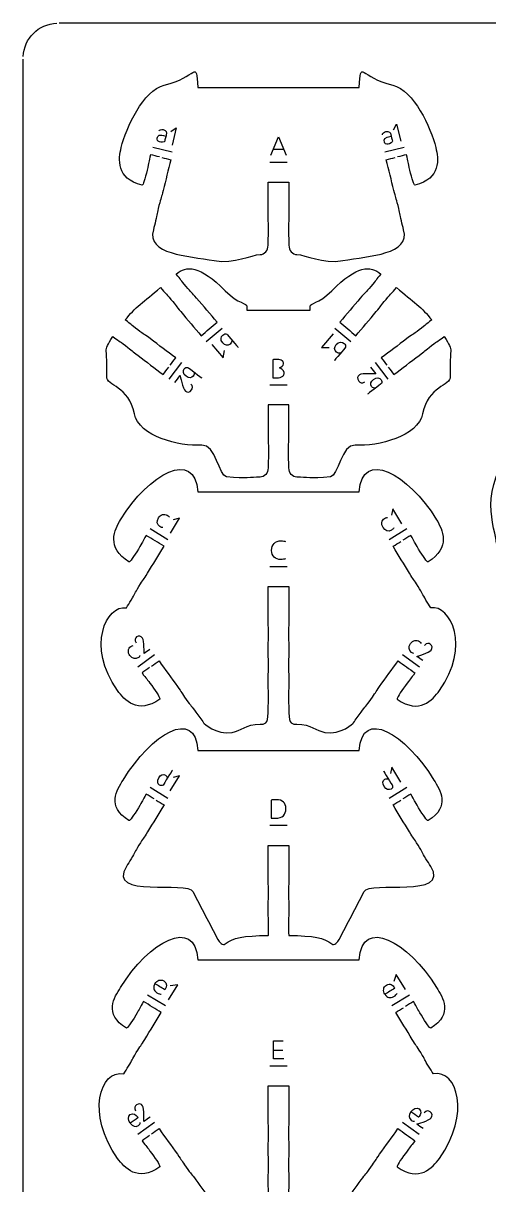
# Model space of a CAD drawing. Extents: x 0 to 200, y 0 to 300.
# Drawn here: x 0.1 to 67.2, y 132.7 to 300.1 of the extents above; entities that cross this region are included whole.
import ezdxf

# ---------------------------------------------------------------- set-up
doc = ezdxf.new("R2010")
doc.units = 0
doc.header["$MEASUREMENT"] = 0
doc.layers.add('DEFAULT', color=7, linetype='CONTINUOUS')

msp = doc.modelspace()

# ---------------------------------------------------------------- linework, layer by layer
at = {"layer": 'DEFAULT', "color": 1}
for points in [[(194.92, 300.1), (5.28, 300.1)], [(0.1, 5.28), (0.1, 294.92)]]:
    msp.add_lwpolyline(points, dxfattribs=at)
at = {"layer": 'DEFAULT', "color": 7}
for points in [[(21.37, 284.49), (22.15, 285), (21.54, 282.54)], [(53.45, 284.75), (53.9, 285.57), (54.5, 283.11)], [(35.79, 281.08), (36.88, 283.71), (37.99, 281.08)], [(21.56, 281.51), (18.78, 282.2)], [(37.64, 281.9), (36.13, 281.9)], [(55, 282.2), (52.22, 281.51)], [(35.64, 280.08), (38.14, 280.08)], [(26.47, 254.21), (28.76, 256.15)], [(44.74, 255.3), (43.1, 253.37), (44.19, 253.35)], [(45.01, 256.15), (47.3, 254.21)], [(27.26, 253.8), (28.9, 251.87), (29.1, 252.94)], [(21.14, 248.79), (22.95, 251.19)], [(50.82, 251.19), (52.63, 248.79)], [(35.64, 247.97), (38.14, 247.97)], [(54.67, 227.94), (53.35, 230.1), (53.17, 229.18)], [(21.3, 226.6), (22.62, 228.76), (21.72, 228.5)], [(20.96, 225.63), (18.4, 227.2)], [(55.38, 227.2), (52.82, 225.63)], [(35.64, 221.8), (38.14, 221.8)], [(16.59, 207.33), (19.03, 209.08)], [(54.75, 209.08), (57.19, 207.33)], [(54.53, 190.7), (53.2, 192.86), (53.02, 191.94)], [(21.28, 189.45), (22.6, 191.61), (21.71, 191.36)], [(20.96, 188.34), (18.4, 189.91)], [(55.37, 189.91), (52.81, 188.34)], [(35.64, 184.49), (38.14, 184.49)], [(55.18, 160.81), (53.86, 162.98), (53.5, 161.95)], [(21.05, 159.31), (22.37, 161.47), (21.29, 161.33)], [(20.58, 158.43), (18.02, 159.99)], [(55.76, 159.99), (53.2, 158.43)], [(37.63, 150.79), (36.15, 150.79), (36.15, 153.42), (37.57, 153.42)], [(37.51, 152.02), (36.15, 152.02)], [(35.64, 149.79), (38.14, 149.79)], [(19.03, 141.64), (16.59, 139.89)], [(57.18, 139.89), (54.75, 141.64)]]:
    msp.add_lwpolyline(points, dxfattribs=at)
at = {"layer": 'DEFAULT', "color": 1}
msp.add_open_spline([(0.1, 295.28), (0.2, 297.9), (2.3, 300), (4.93, 300.1)], degree=3, dxfattribs=at)
for points, knots in [([(19.73, 280.83), (19.3, 280.93), (18.88, 281.04), (18.45, 281.15), (18.17, 280.03), (18.26, 280.14), (17.96, 278.92), (17.66, 277.69), (17.38, 276.72), (17.22, 276.75), (13.44, 277.69), (13.82, 280.58), (14.22, 282.18), (14.94, 285.05), (17.39, 290.48), (20.42, 291.17), (25.17, 292.25), (25.01, 295.05), (25.25, 290.83), (33.01, 290.83), (40.77, 290.83), (48.52, 290.83), (48.77, 295.05), (48.6, 292.25), (53.35, 291.17), (56.38, 290.48), (58.84, 285.05), (59.55, 282.18), (59.95, 280.58), (60.34, 277.69), (56.55, 276.75), (56.4, 276.72), (56.12, 277.69), (55.81, 278.92), (55.51, 280.14), (55.6, 280.03), (55.33, 281.15), (54.9, 281.04), (54.47, 280.93), (54.04, 280.83)], [0, 0, 0, 0, 3.749613, 3.749613, 3.749613, 4.749613, 4.749613, 4.749613, 5.749613, 5.749613, 5.749613, 6.749613, 6.749613, 6.749613, 7.749613, 7.749613, 7.749613, 8.749613, 8.749613, 8.749613, 74.709613, 74.709613, 74.709613, 75.709613, 75.709613, 75.709613, 76.709613, 76.709613, 76.709613, 77.709613, 77.709613, 77.709613, 78.709613, 78.709613, 78.709613, 79.709613, 79.709613, 79.709613, 83.459227, 83.459227, 83.459227, 83.459227]), ([(68.31, 225.14), (67.77, 228.85), (65.43, 233.36), (72.37, 241.02), (79.42, 248.8), (78.65, 249.85), (82.12, 253.83), (85.59, 257.8), (88.68, 261.32), (90.46, 267.31), (90.95, 268.95), (88.35, 271.5), (86.56, 275.93), (85.4, 278.81), (84.03, 281.84), (82.5, 284.72), (81.49, 286.62), (83.11, 289.47), (85.66, 290.82), (86.19, 289.81), (86.19, 289.95), (86.78, 288.84), (87.37, 287.72), (87.26, 287.8), (87.79, 286.8), (88.5, 285.46), (89.22, 284.12), (89.93, 282.78), (90.32, 282.99), (90.71, 283.2), (91.1, 283.4)], [0, 0, 0, 0, 1, 1, 1, 2, 2, 2, 3, 3, 3, 4, 4, 4, 5, 5, 5, 6, 6, 6, 7, 7, 7, 8, 8, 8, 20.892944, 20.892944, 20.892944, 24.64177, 24.64177, 24.64177, 24.64177]), ([(20.07, 280.74), (20.5, 280.64), (20.93, 280.53), (21.36, 280.42), (21, 278.95), (20.63, 277.48), (20.27, 276), (20, 274.9), (19.97, 275.04), (19.66, 273.81), (19.36, 272.58), (19.45, 272.69), (19.18, 271.59), (19.08, 271.17), (18.97, 270.75), (18.86, 270.33), (17.84, 266.77), (23.74, 266.57), (27.62, 265.88), (30.54, 265.37), (33, 266.75), (34.23, 266.75), (34.87, 266.75), (35.39, 267.35), (35.39, 268.09), (35.39, 269.22), (35.45, 269.09), (35.45, 270.35), (35.45, 271.62), (35.39, 271.49), (35.39, 272.63), (35.39, 274.15), (35.39, 275.66), (35.39, 277.18), (36.39, 277.18), (37.39, 277.18), (38.39, 277.18), (38.39, 275.66), (38.39, 274.15), (38.39, 272.63), (38.39, 271.49), (38.32, 271.62), (38.32, 270.35), (38.32, 269.09), (38.39, 269.22), (38.39, 268.09), (38.39, 267.35), (38.91, 266.75), (39.55, 266.75), (40.78, 266.75), (43.23, 265.37), (46.15, 265.88), (50.04, 266.57), (55.93, 266.77), (54.91, 270.33), (54.81, 270.75), (54.7, 271.17), (54.59, 271.59), (54.32, 272.69), (54.41, 272.58), (54.11, 273.81), (53.81, 275.04), (53.78, 274.9), (53.51, 276), (53.14, 277.48), (52.78, 278.95), (52.42, 280.42), (52.85, 280.53), (53.27, 280.63), (53.7, 280.74)], [0, 0, 0, 0, 3.752026, 3.752026, 3.752026, 16.657413, 16.657413, 16.657413, 17.657413, 17.657413, 17.657413, 18.657413, 18.657413, 18.657413, 22.358507, 22.358507, 22.358507, 23.358507, 23.358507, 23.358507, 24.358507, 24.358507, 24.358507, 25.358507, 25.358507, 25.358507, 26.358507, 26.358507, 26.358507, 27.358507, 27.358507, 27.358507, 40.258507, 40.258507, 40.258507, 48.758507, 48.758507, 48.758507, 61.648507, 61.648507, 61.648507, 62.648507, 62.648507, 62.648507, 63.648507, 63.648507, 63.648507, 64.648507, 64.648507, 64.648507, 65.648507, 65.648507, 65.648507, 66.648507, 66.648507, 66.648507, 70.349601, 70.349601, 70.349601, 71.349601, 71.349601, 71.349601, 72.349601, 72.349601, 72.349601, 85.254988, 85.254988, 85.254988, 89.004601, 89.004601, 89.004601, 89.004601]), ([(21.27, 250.79), (21.54, 251.15), (21.8, 251.5), (22.07, 251.85), (20.86, 252.77), (19.65, 253.68), (18.44, 254.6), (17.53, 255.28), (17.59, 255.16), (16.59, 255.91), (15.57, 256.67), (15.71, 256.65), (14.81, 257.33), (16.13, 259.08), (17.54, 260.01), (19.86, 261.98), (20.6, 261.12), (20.56, 261.26), (21.38, 260.29), (22.2, 259.33), (22.07, 259.38), (22.81, 258.52), (23.79, 257.36), (24.77, 256.21), (25.75, 255.05), (26.52, 255.7), (27.28, 256.35), (28.04, 256.99), (27.06, 258.15), (26.08, 259.31), (25.09, 260.46), (24.36, 261.33), (24.39, 261.2), (23.57, 262.15), (22.75, 263.12), (22.89, 263.06), (22.15, 263.93), (23.63, 265.21), (25.51, 265.24), (29.22, 261.53), (31.13, 259.61), (32.34, 259.77), (32.34, 259.27), (32.34, 259.1), (32.34, 258.92), (32.34, 258.75), (35.37, 258.75), (38.4, 258.75), (41.43, 258.75), (41.43, 258.92), (41.43, 259.1), (41.43, 259.27), (41.43, 259.77), (42.63, 259.61), (44.55, 261.53), (48.26, 265.24), (50.13, 265.21), (51.62, 263.93), (50.88, 263.06), (51.02, 263.12), (50.2, 262.15), (49.38, 261.2), (49.41, 261.33), (48.67, 260.46), (47.69, 259.31), (46.71, 258.15), (45.73, 256.99), (46.49, 256.35), (47.25, 255.7), (48.02, 255.05), (49, 256.21), (49.98, 257.36), (50.96, 258.52), (51.7, 259.38), (51.57, 259.33), (52.39, 260.29), (53.21, 261.26), (53.17, 261.12), (53.91, 261.98), (56.23, 260.01), (57.64, 259.08), (58.96, 257.33), (58.06, 256.65), (58.2, 256.67), (57.18, 255.91), (56.18, 255.16), (56.24, 255.28), (55.33, 254.6), (54.12, 253.68), (52.91, 252.77), (51.7, 251.85), (51.97, 251.5), (52.23, 251.15), (52.5, 250.8)], [0, 0, 0, 0, 3.762034, 3.762034, 3.762034, 16.670109, 16.670109, 16.670109, 17.670109, 17.670109, 17.670109, 18.670109, 18.670109, 18.670109, 19.670109, 19.670109, 19.670109, 20.670109, 20.670109, 20.670109, 21.670109, 21.670109, 21.670109, 34.560218, 34.560218, 34.560218, 43.059653, 43.059653, 43.059653, 55.957381, 55.957381, 55.957381, 56.957381, 56.957381, 56.957381, 57.957381, 57.957381, 57.957381, 58.957381, 58.957381, 58.957381, 59.957381, 59.957381, 59.957381, 61.427381, 61.427381, 61.427381, 87.207381, 87.207381, 87.207381, 88.677381, 88.677381, 88.677381, 89.677381, 89.677381, 89.677381, 90.677381, 90.677381, 90.677381, 91.677381, 91.677381, 91.677381, 92.677381, 92.677381, 92.677381, 105.57511, 105.57511, 105.57511, 114.082172, 114.082172, 114.082172, 126.97228, 126.97228, 126.97228, 127.97228, 127.97228, 127.97228, 128.97228, 128.97228, 128.97228, 129.97228, 129.97228, 129.97228, 130.97228, 130.97228, 130.97228, 131.97228, 131.97228, 131.97228, 144.872377, 144.872377, 144.872377, 148.620403, 148.620403, 148.620403, 148.620403]), ([(52.71, 250.51), (52.98, 250.16), (53.24, 249.81), (53.51, 249.46), (54.72, 250.37), (55.93, 251.29), (57.14, 252.2), (58.05, 252.88), (57.91, 252.86), (58.92, 253.62), (59.92, 254.38), (59.86, 254.26), (60.77, 254.94), (62.32, 252.52), (61.42, 253.54), (61.64, 249.16), (61.71, 247.85), (58.44, 247.77), (57.65, 243.81), (57, 240.53), (51.22, 239.06), (47.94, 239.28), (45.98, 239.42), (45.45, 234.8), (44.39, 234.7), (41.39, 234.42), (40.99, 234.67), (39.54, 234.67), (38.9, 234.67), (38.38, 235.27), (38.38, 236), (38.38, 237.14), (38.32, 237.01), (38.32, 238.28), (38.32, 239.54), (38.38, 239.41), (38.38, 240.56), (38.38, 242.07), (38.38, 243.58), (38.38, 245.1), (37.38, 245.1), (36.38, 245.1), (35.39, 245.1), (35.39, 243.58), (35.39, 242.07), (35.39, 240.55), (35.39, 239.41), (35.45, 239.54), (35.45, 238.28), (35.45, 237.01), (35.39, 237.14), (35.39, 236), (35.39, 235.27), (34.87, 234.67), (34.22, 234.67), (32.77, 234.67), (32.38, 234.42), (29.39, 234.7), (28.33, 234.8), (27.8, 239.42), (25.83, 239.28), (22.56, 239.06), (16.77, 240.53), (16.12, 243.81), (15.33, 247.77), (12.06, 247.85), (12.13, 249.16), (12.35, 253.54), (11.45, 252.52), (13, 254.94), (13.91, 254.26), (13.84, 254.38), (14.85, 253.62), (15.86, 252.86), (15.72, 252.88), (16.64, 252.2), (17.84, 251.29), (19.05, 250.37), (20.26, 249.46), (20.53, 249.81), (20.79, 250.16), (21.06, 250.51)], [0, 0, 0, 0, 3.762034, 3.762034, 3.762034, 16.654156, 16.654156, 16.654156, 17.654156, 17.654156, 17.654156, 18.654156, 18.654156, 18.654156, 19.654156, 19.654156, 19.654156, 20.654156, 20.654156, 20.654156, 21.654156, 21.654156, 21.654156, 22.654156, 22.654156, 22.654156, 23.654156, 23.654156, 23.654156, 24.654156, 24.654156, 24.654156, 25.654156, 25.654156, 25.654156, 26.654156, 26.654156, 26.654156, 39.534156, 39.534156, 39.534156, 48.034156, 48.034156, 48.034156, 60.924156, 60.924156, 60.924156, 61.924156, 61.924156, 61.924156, 62.924156, 62.924156, 62.924156, 63.924156, 63.924156, 63.924156, 64.924156, 64.924156, 64.924156, 65.924156, 65.924156, 65.924156, 66.924156, 66.924156, 66.924156, 67.924156, 67.924156, 67.924156, 68.924156, 68.924156, 68.924156, 69.924156, 69.924156, 69.924156, 70.924156, 70.924156, 70.924156, 83.816277, 83.816277, 83.816277, 87.564303, 87.564303, 87.564303, 87.564303]), ([(18.31, 207.21), (17.95, 206.95), (17.59, 206.7), (17.23, 206.44), (17.9, 205.51), (17.87, 205.65), (18.61, 204.62), (19.35, 203.6), (19.91, 202.76), (19.78, 202.66), (16.61, 200.39), (14.66, 202.55), (13.7, 203.9), (9.15, 210.24), (12.09, 216.29), (14.96, 215.82), (15.19, 216.19), (15.41, 216.56), (15.64, 216.93), (16.23, 217.9), (16.11, 217.83), (16.77, 218.91), (17.43, 219.98), (17.42, 219.84), (18.01, 220.81), (18.8, 222.11), (19.59, 223.4), (20.39, 224.69), (19.53, 225.22), (18.68, 225.74), (17.83, 226.26), (17.23, 225.29), (17.35, 225.36), (16.69, 224.29), (16.04, 223.21), (15.47, 222.37), (15.34, 222.45), (12.01, 224.48), (13.25, 227.12), (14.12, 228.53), (18.19, 235.19), (24.89, 238.78), (25.25, 232.53), (33.01, 232.53), (40.77, 232.53), (48.53, 232.53), (48.89, 238.78), (55.59, 235.19), (59.66, 228.53), (60.53, 227.12), (61.77, 224.48), (58.44, 222.45), (58.31, 222.37), (57.74, 223.21), (57.08, 224.29), (56.43, 225.36), (56.54, 225.29), (55.95, 226.26), (55.58, 226.03), (55.2, 225.8), (54.82, 225.57)], [0, 0, 0, 0, 3.75481, 3.75481, 3.75481, 4.75481, 4.75481, 4.75481, 5.75481, 5.75481, 5.75481, 6.75481, 6.75481, 6.75481, 7.75481, 7.75481, 7.75481, 11.449049, 11.449049, 11.449049, 12.449049, 12.449049, 12.449049, 13.449049, 13.449049, 13.449049, 26.344509, 26.344509, 26.344509, 34.846045, 34.846045, 34.846045, 35.846045, 35.846045, 35.846045, 36.846045, 36.846045, 36.846045, 37.846045, 37.846045, 37.846045, 38.846045, 38.846045, 38.846045, 104.816045, 104.816045, 104.816045, 105.816045, 105.816045, 105.816045, 106.816045, 106.816045, 106.816045, 107.816045, 107.816045, 107.816045, 108.816045, 108.816045, 108.816045, 112.56859, 112.56859, 112.56859, 112.56859]), ([(18.59, 207.42), (18.95, 207.67), (19.31, 207.93), (19.67, 208.18), (20.55, 206.95), (21.44, 205.72), (22.32, 204.49), (22.99, 203.56), (22.86, 203.63), (23.6, 202.6), (24.33, 201.57), (24.31, 201.71), (24.99, 200.79), (25.36, 200.28), (25.73, 199.76), (26.1, 199.24), (26.1, 199.24), (27.81, 197.46), (30.23, 197.87), (31.44, 198.07), (32.21, 199.05), (34.22, 199.05), (34.87, 199.05), (35.39, 199.05), (35.39, 200.68), (35.39, 201.82), (35.45, 201.69), (35.45, 202.96), (35.45, 204.22), (35.39, 204.1), (35.39, 205.24), (35.39, 206.37), (35.45, 206.24), (35.45, 207.5), (35.45, 208.77), (35.39, 208.65), (35.39, 209.78), (35.39, 210.91), (35.45, 210.79), (35.45, 212.05), (35.45, 213.31), (35.39, 213.19), (35.39, 214.33), (35.39, 215.84), (35.39, 217.36), (35.39, 218.88), (36.39, 218.88), (37.39, 218.88), (38.39, 218.88), (38.39, 217.36), (38.39, 215.84), (38.39, 214.33), (38.39, 213.19), (38.32, 213.31), (38.32, 212.05), (38.32, 210.79), (38.39, 210.91), (38.39, 209.78), (38.39, 208.65), (38.32, 208.77), (38.32, 207.5), (38.32, 206.24), (38.39, 206.37), (38.39, 205.24), (38.39, 204.1), (38.32, 204.22), (38.32, 202.96), (38.32, 201.69), (38.39, 201.82), (38.39, 200.68), (38.39, 199.05), (38.91, 199.05), (39.55, 199.05), (41.56, 199.05), (42.34, 198.07), (43.55, 197.87), (45.97, 197.46), (47.68, 199.24), (47.68, 199.24), (48.05, 199.76), (48.42, 200.28), (48.79, 200.79), (49.46, 201.71), (49.45, 201.57), (50.18, 202.6), (50.92, 203.63), (50.79, 203.56), (51.46, 204.49), (52.34, 205.72), (53.23, 206.95), (54.11, 208.18), (54.92, 207.6), (55.74, 207.02), (56.55, 206.44), (55.88, 205.51), (55.91, 205.65), (55.17, 204.62), (54.43, 203.6), (53.87, 202.76), (54, 202.66), (57.17, 200.39), (59.12, 202.55), (60.08, 203.9), (64.63, 210.24), (61.68, 216.29), (58.82, 215.82), (58.59, 216.19), (58.37, 216.56), (58.14, 216.93), (57.55, 217.9), (57.67, 217.83), (57.01, 218.91), (56.35, 219.98), (56.36, 219.84), (55.77, 220.81), (54.98, 222.11), (54.19, 223.4), (53.39, 224.69), (53.77, 224.92), (54.15, 225.16), (54.52, 225.39)], [0, 0, 0, 0, 3.748987, 3.748987, 3.748987, 16.639731, 16.639731, 16.639731, 17.639731, 17.639731, 17.639731, 18.639731, 18.639731, 18.639731, 24.059196, 24.059196, 24.059196, 25.059196, 25.059196, 25.059196, 26.059196, 26.059196, 26.059196, 27.059196, 27.059196, 27.059196, 28.059196, 28.059196, 28.059196, 29.059196, 29.059196, 29.059196, 30.059196, 30.059196, 30.059196, 31.059196, 31.059196, 31.059196, 32.059196, 32.059196, 32.059196, 33.059196, 33.059196, 33.059196, 45.959196, 45.959196, 45.959196, 54.469196, 54.469196, 54.469196, 67.369196, 67.369196, 67.369196, 68.369196, 68.369196, 68.369196, 69.379196, 69.379196, 69.379196, 70.379196, 70.379196, 70.379196, 71.379196, 71.379196, 71.379196, 72.379196, 72.379196, 72.379196, 73.379196, 73.379196, 73.379196, 74.379196, 74.379196, 74.379196, 75.379196, 75.379196, 75.379196, 76.379196, 76.379196, 76.379196, 81.798661, 81.798661, 81.798661, 82.798661, 82.798661, 82.798661, 83.798661, 83.798661, 83.798661, 96.689406, 96.689406, 96.689406, 105.189441, 105.189441, 105.189441, 106.189441, 106.189441, 106.189441, 107.189441, 107.189441, 107.189441, 108.189441, 108.189441, 108.189441, 109.189441, 109.189441, 109.189441, 112.88368, 112.88368, 112.88368, 113.88368, 113.88368, 113.88368, 114.88368, 114.88368, 114.88368, 127.77914, 127.77914, 127.77914, 131.531686, 131.531686, 131.531686, 131.531686]), ([(18.96, 188.28), (18.58, 188.51), (18.2, 188.74), (17.83, 188.97), (17.24, 187.99), (17.35, 188.07), (16.69, 186.99), (16.04, 185.91), (15.47, 185.07), (15.34, 185.16), (12.01, 187.19), (13.64, 189.59), (14.5, 191), (18.57, 197.66), (24.89, 201.49), (25.26, 195.24), (33.01, 195.24), (40.77, 195.24), (48.53, 195.24), (48.88, 201.49), (55.2, 197.66), (59.28, 191), (60.14, 189.6), (61.76, 187.19), (58.44, 185.16), (58.3, 185.07), (57.74, 185.91), (57.08, 187), (56.42, 188.07), (56.54, 187.99), (55.95, 188.97), (55.57, 188.74), (55.19, 188.51), (54.82, 188.28)], [0, 0, 0, 0, 3.761077, 3.761077, 3.761077, 4.761077, 4.761077, 4.761077, 5.761077, 5.761077, 5.761077, 6.761077, 6.761077, 6.761077, 7.761077, 7.761077, 7.761077, 73.721077, 73.721077, 73.721077, 74.721077, 74.721077, 74.721077, 75.721077, 75.721077, 75.721077, 76.721077, 76.721077, 76.721077, 77.721077, 77.721077, 77.721077, 81.482154, 81.482154, 81.482154, 81.482154]), ([(19.26, 188.09), (19.63, 187.86), (20.01, 187.63), (20.39, 187.4), (19.6, 186.11), (18.8, 184.82), (18.01, 183.52), (17.42, 182.55), (17.43, 182.69), (16.77, 181.61), (16.11, 180.54), (16.23, 180.61), (15.64, 179.64), (15.41, 179.27), (15.19, 178.9), (14.96, 178.53), (12.05, 173.9), (23.87, 176.49), (24.54, 174.95), (25.74, 172.63), (26.94, 170.31), (28.15, 167.99), (28.31, 167.62), (28.92, 167.12), (29.2, 167.37), (30.28, 168.24), (31.83, 168.58), (35.39, 168.58), (35.46, 168.58), (35.45, 168.94), (35.45, 170.21), (35.45, 171.47), (35.39, 171.35), (35.39, 172.49), (35.39, 173.62), (35.45, 173.5), (35.45, 174.76), (35.45, 176.02), (35.39, 175.9), (35.39, 177.04), (35.39, 178.55), (35.39, 180.07), (35.39, 181.58), (36.39, 181.58), (37.39, 181.58), (38.39, 181.58), (38.39, 180.07), (38.39, 178.55), (38.39, 177.04), (38.39, 175.9), (38.33, 176.02), (38.33, 174.76), (38.33, 173.5), (38.39, 173.62), (38.39, 172.49), (38.39, 171.35), (38.33, 171.47), (38.33, 170.21), (38.33, 168.98), (38.32, 168.61), (38.39, 168.58), (41.94, 168.58), (43.49, 168.24), (44.57, 167.37), (44.85, 167.12), (45.46, 167.62), (45.63, 167.99), (46.83, 170.31), (48.03, 172.63), (49.24, 174.95), (49.89, 176.49), (61.73, 173.9), (58.82, 178.54), (58.59, 178.9), (58.37, 179.27), (58.14, 179.64), (57.54, 180.61), (57.67, 180.54), (57.01, 181.61), (56.35, 182.69), (56.35, 182.55), (55.77, 183.52), (54.97, 184.82), (54.18, 186.11), (53.39, 187.4), (53.76, 187.63), (54.14, 187.86), (54.52, 188.09)], [0, 0, 0, 0, 3.761077, 3.761077, 3.761077, 16.661759, 16.661759, 16.661759, 17.661759, 17.661759, 17.661759, 18.661759, 18.661759, 18.661759, 22.342248, 22.342248, 22.342248, 23.342248, 23.342248, 23.342248, 45.56669, 45.56669, 45.56669, 46.56669, 46.56669, 46.56669, 47.56669, 47.56669, 47.56669, 48.56669, 48.56669, 48.56669, 49.56669, 49.56669, 49.56669, 50.56669, 50.56669, 50.56669, 51.56669, 51.56669, 51.56669, 64.45669, 64.45669, 64.45669, 72.96669, 72.96669, 72.96669, 85.85669, 85.85669, 85.85669, 86.85669, 86.85669, 86.85669, 87.85669, 87.85669, 87.85669, 88.85669, 88.85669, 88.85669, 89.85669, 89.85669, 89.85669, 90.85669, 90.85669, 90.85669, 91.85669, 91.85669, 91.85669, 114.081131, 114.081131, 114.081131, 115.081131, 115.081131, 115.081131, 118.758331, 118.758331, 118.758331, 119.758331, 119.758331, 119.758331, 120.758331, 120.758331, 120.758331, 133.659013, 133.659013, 133.659013, 137.42009, 137.42009, 137.42009, 137.42009]), ([(18.31, 139.77), (17.95, 139.51), (17.59, 139.26), (17.23, 139), (17.9, 138.08), (17.87, 138.21), (18.61, 137.18), (19.35, 136.16), (19.91, 135.31), (19.78, 135.22), (16.61, 132.95), (14.66, 135.12), (13.7, 136.46), (9.15, 142.8), (11.15, 149.33), (14.58, 148.62), (14.8, 148.99), (15.03, 149.36), (15.26, 149.73), (15.85, 150.7), (15.73, 150.63), (16.39, 151.7), (17.04, 152.78), (17.03, 152.64), (17.63, 153.61), (18.42, 154.9), (19.21, 156.2), (20, 157.49), (19.15, 158.01), (18.3, 158.53), (17.44, 159.06), (16.85, 158.08), (16.97, 158.16), (16.31, 157.08), (15.65, 156), (15.09, 155.16), (14.96, 155.24), (11.63, 157.27), (13.25, 159.68), (14.12, 161.09), (18.19, 167.75), (24.89, 171.34), (25.25, 165.09), (33.01, 165.09), (40.77, 165.09), (48.52, 165.09), (48.88, 171.34), (55.59, 167.75), (59.66, 161.09), (60.52, 159.68), (62.15, 157.28), (58.82, 155.24), (58.68, 155.16), (58.13, 156), (57.47, 157.08), (56.81, 158.16), (56.93, 158.08), (56.33, 159.06), (55.95, 158.83), (55.58, 158.6), (55.2, 158.37)], [0, 0, 0, 0, 3.75481, 3.75481, 3.75481, 4.75481, 4.75481, 4.75481, 5.75481, 5.75481, 5.75481, 6.75481, 6.75481, 6.75481, 7.75481, 7.75481, 7.75481, 11.443835, 11.443835, 11.443835, 12.443835, 12.443835, 12.443835, 13.443835, 13.443835, 13.443835, 26.344517, 26.344517, 26.344517, 34.854581, 34.854581, 34.854581, 35.854581, 35.854581, 35.854581, 36.854581, 36.854581, 36.854581, 37.854581, 37.854581, 37.854581, 38.854581, 38.854581, 38.854581, 104.814581, 104.814581, 104.814581, 105.814581, 105.814581, 105.814581, 106.814581, 106.814581, 106.814581, 107.814581, 107.814581, 107.814581, 108.814581, 108.814581, 108.814581, 112.567127, 112.567127, 112.567127, 112.567127]), ([(18.59, 139.97), (18.95, 140.23), (19.31, 140.49), (19.67, 140.75), (20.55, 139.51), (21.44, 138.28), (22.32, 137.05), (22.99, 136.12), (22.86, 136.19), (23.6, 135.17), (24.33, 134.13), (24.31, 134.27), (24.99, 133.35), (25.74, 132.3), (26.5, 131.24), (27.26, 130.18), (27.26, 130.18), (28.82, 128.13), (30.04, 128.33), (31.87, 128.64), (32.56, 129.99), (35.4, 129.99), (35.46, 129.99), (35.46, 130.41), (35.46, 130.97), (35.46, 132.23), (35.4, 132.11), (35.4, 133.24), (35.4, 134.38), (35.46, 134.25), (35.46, 135.52), (35.46, 136.78), (35.4, 136.65), (35.4, 137.79), (35.4, 138.93), (35.46, 138.8), (35.46, 140.07), (35.46, 141.33), (35.4, 141.21), (35.4, 142.34), (35.4, 143.86), (35.4, 145.38), (35.4, 146.89), (36.4, 146.89), (37.39, 146.89), (38.39, 146.89), (38.39, 145.38), (38.39, 143.86), (38.39, 142.34), (38.39, 141.21), (38.33, 141.33), (38.33, 140.07), (38.33, 138.8), (38.39, 138.93), (38.39, 137.79), (38.39, 136.65), (38.33, 136.78), (38.33, 135.52), (38.33, 134.25), (38.39, 134.38), (38.39, 133.24), (38.39, 132.11), (38.33, 132.23), (38.33, 130.97), (38.33, 130.41), (38.33, 129.99), (38.39, 129.99), (41.23, 129.99), (41.92, 128.64), (43.75, 128.33), (44.97, 128.13), (46.53, 130.18), (46.53, 130.18), (47.29, 131.24), (48.04, 132.3), (48.8, 133.35), (49.46, 134.27), (49.45, 134.14), (50.18, 135.17), (50.92, 136.19), (50.79, 136.12), (51.45, 137.05), (52.34, 138.28), (53.22, 139.51), (54.1, 140.75), (54.92, 140.16), (55.73, 139.58), (56.54, 139), (55.88, 138.08), (55.9, 138.21), (55.17, 137.18), (54.43, 136.16), (53.87, 135.32), (54, 135.22), (57.17, 132.95), (59.11, 135.12), (60.08, 136.46), (64.63, 142.8), (62.63, 149.33), (59.2, 148.62), (58.98, 148.99), (58.75, 149.36), (58.52, 149.73), (57.93, 150.7), (58.05, 150.62), (57.39, 151.7), (56.73, 152.78), (56.74, 152.64), (56.15, 153.61), (55.36, 154.9), (54.57, 156.2), (53.77, 157.49), (54.15, 157.72), (54.52, 157.95), (54.9, 158.18)], [0, 0, 0, 0, 3.75481, 3.75481, 3.75481, 16.653678, 16.653678, 16.653678, 17.653678, 17.653678, 17.653678, 18.653678, 18.653678, 18.653678, 29.71003, 29.71003, 29.71003, 30.71003, 30.71003, 30.71003, 31.71003, 31.71003, 31.71003, 32.71003, 32.71003, 32.71003, 33.71003, 33.71003, 33.71003, 34.71003, 34.71003, 34.71003, 35.71003, 35.71003, 35.71003, 36.71003, 36.71003, 36.71003, 37.71003, 37.71003, 37.71003, 50.61003, 50.61003, 50.61003, 59.11003, 59.11003, 59.11003, 72.01003, 72.01003, 72.01003, 73.01003, 73.01003, 73.01003, 74.01003, 74.01003, 74.01003, 75.01003, 75.01003, 75.01003, 76.01003, 76.01003, 76.01003, 77.01003, 77.01003, 77.01003, 78.01003, 78.01003, 78.01003, 79.01003, 79.01003, 79.01003, 80.01003, 80.01003, 80.01003, 91.054725, 91.054725, 91.054725, 92.054725, 92.054725, 92.054725, 93.054725, 93.054725, 93.054725, 105.947766, 105.947766, 105.947766, 114.453629, 114.453629, 114.453629, 115.453629, 115.453629, 115.453629, 116.453629, 116.453629, 116.453629, 117.453629, 117.453629, 117.453629, 118.453629, 118.453629, 118.453629, 122.142653, 122.142653, 122.142653, 123.142653, 123.142653, 123.142653, 124.142653, 124.142653, 124.142653, 137.048562, 137.048562, 137.048562, 140.801108, 140.801108, 140.801108, 140.801108])]:
    msp.add_open_spline(points, degree=3, knots=knots, dxfattribs=at)
at = {"layer": 'DEFAULT', "color": 7}
for points, knots in [([(19.63, 284.58), (19.67, 284.74), (20.03, 284.81), (20.26, 284.76), (20.75, 284.64), (20.8, 284.36), (20.71, 283.99), (20.71, 283.99), (20.5, 283.24), (20.49, 283.11), (20.45, 282.93), (19.95, 282.94), (19.74, 282.99), (19.44, 283.07), (19.34, 283.32), (19.39, 283.53), (19.48, 283.89), (19.69, 284.18), (20.66, 283.8)], [0, 0, 0, 0, 1, 1, 1, 2, 2, 2, 3, 3, 3, 4, 4, 4, 5, 5, 5, 6, 6, 6, 6]), ([(51.87, 284.02), (51.83, 284.17), (52.11, 284.41), (52.34, 284.47), (52.82, 284.59), (53, 284.36), (53.09, 283.99), (53.09, 283.99), (53.26, 283.24), (53.31, 283.12), (53.36, 282.94), (52.91, 282.71), (52.7, 282.66), (52.4, 282.59), (52.19, 282.76), (52.14, 282.97), (52.05, 283.33), (52.1, 283.69), (53.14, 283.81)], [0, 0, 0, 0, 1, 1, 1, 2, 2, 2, 3, 3, 3, 4, 4, 4, 5, 5, 5, 6, 6, 6, 6]), ([(30.15, 254.44), (30.18, 254.23), (30.11, 254.02), (29.91, 253.85), (29.59, 253.58), (29.15, 253.64), (28.84, 254.02), (28.47, 254.45), (28.57, 254.91), (28.86, 255.15), (29.04, 255.31), (29.22, 255.35), (29.46, 255.27), (29.53, 255.16), (31.08, 253.36), (31.08, 253.36)], [0, 0, 0, 0, 1.00397, 1.00397, 1.00397, 2.00794, 2.00794, 2.00794, 3.01191, 3.01191, 3.01191, 4.01588, 4.01588, 4.01588, 5.019849, 5.019849, 5.019849, 5.019849]), ([(45.85, 252.55), (45.64, 252.49), (45.42, 252.53), (45.22, 252.7), (44.9, 252.97), (44.89, 253.41), (45.21, 253.78), (45.58, 254.22), (46.05, 254.19), (46.33, 253.95), (46.52, 253.79), (46.59, 253.62), (46.55, 253.38), (46.46, 253.28), (44.92, 251.46), (44.92, 251.46)], [0, 0, 0, 0, 1.00397, 1.00397, 1.00397, 2.00794, 2.00794, 2.00794, 3.01191, 3.01191, 3.01191, 4.01588, 4.01588, 4.01588, 5.019849, 5.019849, 5.019849, 5.019849]), ([(36.06, 251.58), (36.21, 251.61), (36.44, 251.64), (36.68, 251.64), (37.02, 251.64), (37.24, 251.58), (37.4, 251.45), (37.54, 251.35), (37.62, 251.19), (37.62, 250.98), (37.62, 250.73), (37.28, 250.51), (37.01, 250.41), (37.01, 250.41), (37.72, 250.13), (37.72, 249.74), (37.72, 249.51), (37.63, 249.34), (37.49, 249.21), (37.31, 249.05), (37.01, 248.97), (36.59, 248.97), (36.35, 248.97), (36.17, 248.98), (36.06, 249), (36.06, 249.86), (36.06, 250.72), (36.06, 251.58)], [7.325, 7.325, 7.325, 7.325, 8.325, 8.325, 8.325, 9.325, 9.325, 9.325, 10.325, 10.325, 10.325, 11.325, 11.325, 11.325, 12.325, 12.325, 12.325, 13.325, 13.325, 13.325, 14.325, 14.325, 14.325, 15.325, 15.325, 15.325, 22.65, 22.65, 22.65, 22.65]), ([(24.69, 249.83), (24.77, 249.64), (24.75, 249.42), (24.6, 249.23), (24.37, 248.93), (23.95, 248.91), (23.56, 249.21), (23.1, 249.55), (23.09, 250), (23.29, 250.27), (23.43, 250.45), (23.59, 250.52), (23.83, 250.48), (23.92, 250.4), (25.83, 248.97), (25.83, 248.97)], [0, 0, 0, 0, 1.003561, 1.003561, 1.003561, 2.007122, 2.007122, 2.007122, 3.010683, 3.010683, 3.010683, 4.014244, 4.014244, 4.014244, 5.017804, 5.017804, 5.017804, 5.017804]), ([(50.13, 250.54), (50.39, 250.2), (50.64, 249.87), (50.89, 249.54), (50.89, 249.54), (48.92, 249.69), (48.54, 249.41), (48.26, 249.19), (48.16, 248.87), (48.44, 248.51), (48.59, 248.31), (48.93, 248.11), (49.31, 248.4)], [0, 0, 0, 0, 3.557036, 3.557036, 3.557036, 4.557036, 4.557036, 4.557036, 5.557036, 5.557036, 5.557036, 6.557036, 6.557036, 6.557036, 6.557036]), ([(21.95, 248.31), (22.2, 248.64), (22.45, 248.97), (22.71, 249.31), (22.71, 249.31), (23.09, 247.37), (23.47, 247.08), (23.75, 246.86), (24.09, 246.86), (24.36, 247.23), (24.51, 247.42), (24.61, 247.8), (24.23, 248.09)], [0, 0, 0, 0, 3.556432, 3.556432, 3.556432, 4.556432, 4.556432, 4.556432, 5.556432, 5.556432, 5.556432, 6.556432, 6.556432, 6.556432, 6.556432]), ([(50.85, 247.49), (50.65, 247.46), (50.45, 247.53), (50.3, 247.73), (50.07, 248.03), (50.17, 248.45), (50.56, 248.74), (51.02, 249.09), (51.46, 248.98), (51.66, 248.71), (51.79, 248.53), (51.82, 248.36), (51.71, 248.14), (51.61, 248.07), (49.71, 246.63), (49.71, 246.63)], [0, 0, 0, 0, 1.00372, 1.00372, 1.00372, 2.00744, 2.00744, 2.00744, 3.011161, 3.011161, 3.011161, 4.014881, 4.014881, 4.014881, 5.018601, 5.018601, 5.018601, 5.018601]), ([(20.24, 227.38), (20.14, 227.38), (19.96, 227.41), (19.78, 227.53), (19.35, 227.79), (19.28, 228.29), (19.58, 228.78), (19.89, 229.27), (20.4, 229.45), (20.86, 229.17), (21.01, 229.08), (21.11, 228.95), (21.16, 228.87)], [0, 0, 0, 0, 1, 1, 1, 2, 2, 2, 3, 3, 3, 4, 4, 4, 4]), ([(53.49, 227.35), (53.45, 227.26), (53.34, 227.12), (53.15, 227.01), (52.73, 226.75), (52.25, 226.91), (51.95, 227.4), (51.64, 227.9), (51.72, 228.43), (52.18, 228.71), (52.33, 228.81), (52.49, 228.85), (52.58, 228.85)], [0, 0, 0, 0, 1, 1, 1, 2, 2, 2, 3, 3, 3, 4, 4, 4, 4]), ([(37.88, 222.9), (37.76, 222.84), (37.51, 222.78), (37.19, 222.78), (36.45, 222.78), (35.89, 223.25), (35.89, 224.11), (35.89, 224.93), (36.45, 225.49), (37.26, 225.49), (37.59, 225.49), (37.8, 225.42), (37.89, 225.37)], [0, 0, 0, 0, 1, 1, 1, 2, 2, 2, 3, 3, 3, 4, 4, 4, 4]), ([(18.35, 209.82), (18.07, 209.62), (17.79, 209.42), (17.51, 209.22), (17.51, 209.22), (17.56, 211.08), (17.29, 211.46), (17.08, 211.75), (16.78, 211.86), (16.43, 211.62), (16.25, 211.49), (16.07, 211.17), (16.35, 210.78)], [0, 0, 0, 0, 2.912243, 2.912243, 2.912243, 3.912243, 3.912243, 3.912243, 4.912243, 4.912243, 4.912243, 5.912243, 5.912243, 5.912243, 5.912243]), ([(56.4, 209.26), (56.3, 209.27), (56.21, 209.27), (56.03, 209.4), (55.62, 209.69), (55.58, 210.19), (55.92, 210.66), (56.26, 211.13), (56.79, 211.27), (57.22, 210.95), (57.37, 210.85), (57.39, 210.77), (57.43, 210.69)], [0, 0, 0, 0, 1, 1, 1, 2, 2, 2, 3, 3, 3, 4, 4, 4, 4]), ([(16.94, 208.95), (16.91, 208.86), (16.88, 208.77), (16.7, 208.64), (16.3, 208.35), (15.81, 208.47), (15.47, 208.94), (15.13, 209.41), (15.17, 209.96), (15.61, 210.27), (15.75, 210.38), (15.83, 210.37), (15.92, 210.38)], [0, 0, 0, 0, 1, 1, 1, 2, 2, 2, 3, 3, 3, 4, 4, 4, 4]), ([(57.67, 208.21), (57.39, 208.41), (57.12, 208.61), (56.84, 208.81), (56.84, 208.81), (58.61, 209.36), (58.88, 209.74), (59.1, 210.03), (59.11, 210.36), (58.76, 210.6), (58.58, 210.73), (58.22, 210.8), (57.94, 210.41)], [0, 0, 0, 0, 2.912243, 2.912243, 2.912243, 3.912243, 3.912243, 3.912243, 4.912243, 4.912243, 4.912243, 5.912243, 5.912243, 5.912243, 5.912243]), ([(21.59, 192.42), (21.59, 192.42), (20.34, 190.4), (20.28, 190.28), (20.08, 190.16), (19.91, 190.16), (19.74, 190.26), (19.46, 190.43), (19.34, 190.84), (19.64, 191.33), (19.89, 191.75), (20.28, 191.9), (20.58, 191.71), (20.77, 191.59), (20.86, 191.41), (20.84, 191.2)], [0, 0, 0, 0, 1.003329, 1.003329, 1.003329, 2.006657, 2.006657, 2.006657, 3.009986, 3.009986, 3.009986, 4.013315, 4.013315, 4.013315, 5.016643, 5.016643, 5.016643, 5.016643]), ([(52.02, 192.32), (52.02, 192.32), (53.26, 190.29), (53.33, 190.18), (53.35, 189.95), (53.28, 189.8), (53.1, 189.69), (52.83, 189.52), (52.41, 189.6), (52.11, 190.09), (51.85, 190.5), (51.89, 190.91), (52.19, 191.1), (52.39, 191.22), (52.59, 191.21), (52.77, 191.1)], [0, 0, 0, 0, 1.003225, 1.003225, 1.003225, 2.00645, 2.00645, 2.00645, 3.009675, 3.009675, 3.009675, 4.0129, 4.0129, 4.0129, 5.016125, 5.016125, 5.016125, 5.016125]), ([(35.81, 188.1), (36.01, 188.13), (36.26, 188.16), (36.53, 188.16), (37.02, 188.16), (37.36, 188.04), (37.59, 187.83), (37.83, 187.61), (37.96, 187.31), (37.96, 186.88), (37.96, 186.46), (37.83, 186.1), (37.59, 185.86), (37.34, 185.62), (36.93, 185.49), (36.42, 185.49), (36.18, 185.49), (35.98, 185.5), (35.81, 185.52), (35.81, 186.38), (35.81, 187.24), (35.81, 188.1)], [0, 0, 0, 0, 1, 1, 1, 2, 2, 2, 3, 3, 3, 4, 4, 4, 5, 5, 5, 6, 6, 6, 13.325, 13.325, 13.325, 13.325]), ([(19.08, 161.63), (19.38, 162.12), (19.9, 162.33), (20.36, 162.04), (20.89, 161.72), (20.75, 161.17), (20.56, 160.87), (20.53, 160.81), (20.51, 160.8), (20.49, 160.77), (20.02, 161.06), (19.55, 161.35), (19.08, 161.63), (18.78, 161.15), (18.88, 160.64), (19.37, 160.34), (19.63, 160.18), (19.84, 160.13), (19.97, 160.11)], [0, 0, 0, 0, 1, 1, 1, 2, 2, 2, 3, 3, 3, 7.695233, 7.695233, 7.695233, 8.695233, 8.695233, 8.695233, 9.695233, 9.695233, 9.695233, 9.695233]), ([(52.22, 160.11), (51.92, 160.6), (51.97, 161.16), (52.44, 161.44), (52.97, 161.77), (53.39, 161.39), (53.57, 161.09), (53.61, 161.03), (53.61, 161.02), (53.63, 160.98), (53.16, 160.69), (52.69, 160.4), (52.22, 160.11), (52.52, 159.63), (53.01, 159.49), (53.51, 159.79), (53.76, 159.95), (53.91, 160.11), (53.98, 160.22)], [0, 0, 0, 0, 1, 1, 1, 2, 2, 2, 3, 3, 3, 7.69611, 7.69611, 7.69611, 8.69611, 8.69611, 8.69611, 9.69611, 9.69611, 9.69611, 9.69611]), ([(18.39, 142.41), (18.09, 142.2), (17.79, 141.98), (17.49, 141.77), (17.49, 141.77), (17.57, 143.65), (17.3, 144.03), (17.09, 144.32), (16.78, 144.43), (16.41, 144.16), (16.21, 144.02), (16.01, 143.69), (16.29, 143.3)], [0, 0, 0, 0, 3.146713, 3.146713, 3.146713, 4.146713, 4.146713, 4.146713, 5.146713, 5.146713, 5.146713, 6.146713, 6.146713, 6.146713, 6.146713]), ([(15.52, 141.52), (15.18, 141.98), (15.15, 142.51), (15.52, 142.78), (15.94, 143.08), (16.37, 142.72), (16.57, 142.43), (16.61, 142.38), (16.62, 142.36), (16.64, 142.33), (16.26, 142.06), (15.89, 141.79), (15.52, 141.52), (15.85, 141.06), (16.31, 140.92), (16.7, 141.2), (16.9, 141.34), (16.98, 141.45), (16.97, 141.61)], [0, 0, 0, 0, 1, 1, 1, 2, 2, 2, 3, 3, 3, 6.916662, 6.916662, 6.916662, 7.916662, 7.916662, 7.916662, 8.916662, 8.916662, 8.916662, 8.916662]), ([(55.95, 143.18), (56.28, 143.64), (56.77, 143.84), (57.14, 143.58), (57.56, 143.28), (57.35, 142.76), (57.15, 142.48), (57.11, 142.42), (57.09, 142.4), (57.07, 142.38), (56.7, 142.65), (56.32, 142.91), (55.95, 143.18), (55.61, 142.72), (55.63, 142.24), (56.02, 141.96), (56.22, 141.81), (56.35, 141.77), (56.5, 141.83)], [0, 0, 0, 0, 1, 1, 1, 2, 2, 2, 3, 3, 3, 6.9165, 6.9165, 6.9165, 7.9165, 7.9165, 7.9165, 8.9165, 8.9165, 8.9165, 8.9165]), ([(57.71, 140.74), (57.41, 140.96), (57.11, 141.17), (56.81, 141.39), (56.81, 141.39), (58.62, 141.91), (58.89, 142.29), (59.1, 142.59), (59.1, 142.92), (58.73, 143.18), (58.53, 143.32), (58.15, 143.41), (57.88, 143.02)], [0, 0, 0, 0, 3.146713, 3.146713, 3.146713, 4.146713, 4.146713, 4.146713, 5.146713, 5.146713, 5.146713, 6.146713, 6.146713, 6.146713, 6.146713])]:
    msp.add_open_spline(points, degree=3, knots=knots, dxfattribs=at)

doc.saveas('drawing.dxf')
